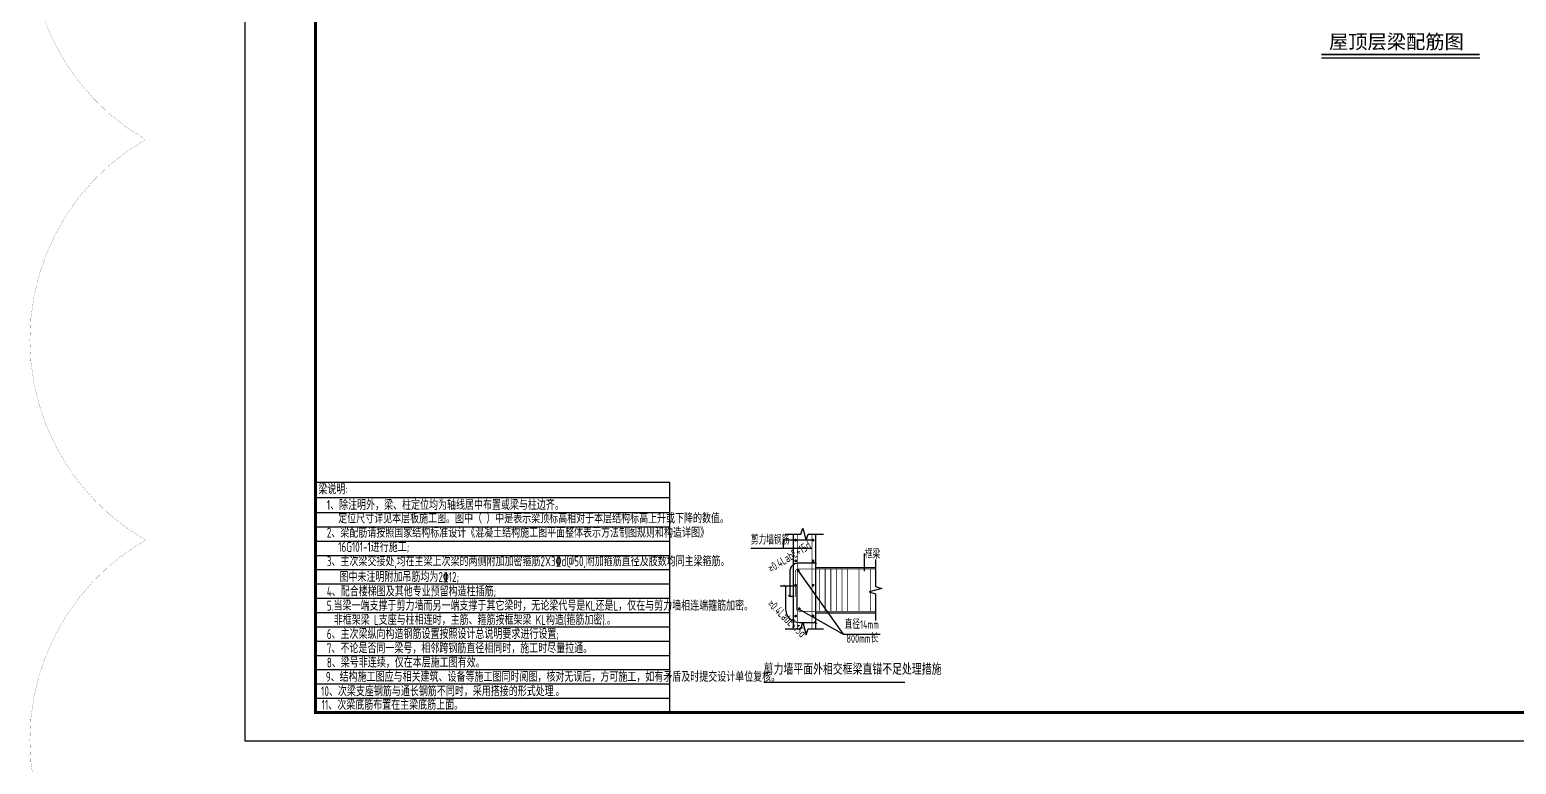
# Model space of a CAD drawing. Extents: x -461650 to 361314, y 245336 to 769729.
# Drawn here: x 80909 to 133574, y 330643 to 356645 of the extents above; entities that cross this region are included whole.
import ezdxf
from ezdxf.enums import TextEntityAlignment as Align

# ---------------------------------------------------------------- set-up
doc = ezdxf.new("R2010")
doc.units = 0
doc.header["$LTSCALE"] = 1000
doc.layers.get('0').update_dxf_attribs({"linetype": 'CONTINUOUS'})
for name, color, linetype in [('-TK', 7, 'CONTINUOUS'), ('DIM', 2, 'CONTINUOUS'), ('LINK', 6, 'CONTINUOUS'), ('REIND', 1, 'CONTINUOUS'), ('S-引出线', 40, 'CONTINUOUS'), ('S-文字', 7, 'CONTINUOUS'), ('S-表格线', 54, 'CONTINUOUS'), ('TEXT', 2, 'CONTINUOUS'), ('THIN', 7, 'CONTINUOUS')]:
    doc.layers.add(name, color=color, linetype=linetype)
doc.layers.add('审图修改', color=2, linetype='CONTINUOUS', plot=False)
doc.styles.add('-宋体', font='', dxfattribs={"width": 0.7, "height": 300, "bigfont": '宋体.TTF'})
doc.styles.add('TSSD_Norm', font='Tssdeng.shx', dxfattribs={"bigfont": 'tssdchn.shx'})
doc.styles.add('TSSD_REIN', font='tssdeng.shx', dxfattribs={"width": 0.7, "height": 300, "bigfont": 'tssdchn.shx'})
doc.styles.get('-宋体').set_extended_font_data('SimSun')

# ---------------------------------------------------------------- blocks, each defined once
blk = doc.blocks.new('A1')
blk.add_lwpolyline([(0, 59400), (0, 0), (84100, 0), (84100, 59400)], close=True)
at = {"const_width": 100}
blk.add_lwpolyline([(2500, 58400), (2500, 1000), (83100, 1000), (83100, 58400)], close=True, dxfattribs=at)
blk = doc.blocks.new('A$C2E181E2C')
at = {"linetype": 'Continuous'}
for points in [[(1215, 5268), (1765, 5268), (1835, 5488), (1955, 5048), (2025, 5268), (2575, 5268)], [(1495, 5268), (1495, 1922)], [(2295, 5268), (2295, 1922)], [(4415, 4371), (4415, 3421), (4635, 3351), (4195, 3231), (4415, 3161), (4415, 2211)], [(2295, 4091), (4415, 4091)], [(1215, 1922), (1765, 1922), (1835, 2142), (1955, 1702), (2025, 1922), (2575, 1922)], [(2295, 2491), (4415, 2491)]]:
    blk.add_lwpolyline(points, dxfattribs=at)
at = {"linetype": 'Continuous', "const_width": 50}
blk.add_lwpolyline([(453, 25), (5462, 25)], dxfattribs=at)
at = {"layer": 'DIM'}
for p, q in [((2295, 4241), (1678, 4241)), ((1378, 3941), (1378, 3062)), ((1546, 3430), (1042, 3430)), ((1226, 3430), (1226, 2641)), ((1726, 2141), (2295, 2141))]:
    blk.add_line(p, q, dxfattribs=at)
at = {"layer": 'DIM', "const_width": 30}
for points in [[(2232, 4284), (2336, 4212)], [(1164, 3473), (1267, 3401)], [(1324, 3111), (1428, 3039)], [(2243, 2177), (2347, 2104)]]:
    blk.add_lwpolyline(points, dxfattribs=at)
at = {"layer": 'DIM'}
blk.add_lwpolyline([(1532, 3062), (1341, 3062)], dxfattribs=at)
for centre, radius, start, end in [((1678, 3941), 300, 90, 180), ((1726, 2641), 500, 180, 270)]:
    blk.add_arc(centre, radius, start, end, dxfattribs=at)
at = {"layer": 'LINK', "color": 1, "const_width": 25}
for points in [[(1641, 5268), (1641, 1922)], [(2162, 5268), (2162, 1922)], [(2432, 4041), (2432, 2541)], [(2632, 4041), (2632, 2541)], [(2832, 4041), (2832, 2541)], [(3032, 4041), (3032, 2541)], [(3232, 4041), (3232, 2541)], [(3432, 4041), (3432, 2541)], [(3832, 4041), (3832, 2541)], [(4232, 4041), (4232, 2541)]]:
    blk.add_lwpolyline(points, dxfattribs=at)
for points in [[(4415, 4041), (1678, 4041, 0.414214), (1578, 3941), (1578, 3062)], [(1607, 3430), (1607, 2641, 0.300979), (1726, 2541), (4415, 2541)]]:
    blk.add_lwpolyline(points, format="xyb", dxfattribs=at)
at = {"layer": 'REIND', "const_width": 50}
for points in [[(1608, 5058, 1), (1558, 5058, 1)], [(2226, 5058, 1), (2176, 5058, 1)], [(1610, 4324, 1), (1560, 4324, 1)], [(2228, 4324, 1), (2178, 4324, 1)], [(1703, 3978, 1), (1653, 3978, 1)], [(1608, 3461, 1), (1558, 3461, 1)], [(2226, 3461, 1), (2176, 3461, 1)], [(1742, 2629, 1), (1692, 2629, 1)], [(1608, 2370, 1), (1558, 2370, 1)], [(2226, 2370, 1), (2176, 2370, 1)]]:
    blk.add_lwpolyline(points, format="xyb", close=True, dxfattribs=at)
at = {"layer": 'THIN'}
for p, q in [((2162, 4767), (0, 4767)), ((2226, 5058), (1138, 5058)), ((1138, 5058), (1138, 4767)), ((1678, 3978), (3271, 1732)), ((1692, 2629), (3271, 1732)), ((3271, 1732), (4577, 1732))]:
    blk.add_line(p, q, dxfattribs=at)
blk.add_lwpolyline([(4015, 4584), (4015, 3965)], dxfattribs=at)
at = {"layer": 'TEXT', "color": 0, "style": 'TSSD_Norm', "width": 0.7}
blk.add_text('剪力墙平面外相交框梁直锚不足处理措施', height=400, dxfattribs=at).set_placement((454, 172), align=Align.BOTTOM_LEFT)
at = {"layer": 'THIN', "style": 'TSSD_REIN', "width": 0.7}
for s, p in [('剪力墙钢筋', (-2, 4818)), ('框梁', (4036, 4317)), ('直径14mm', (3321, 1833)), ('800mm长', (3383, 1337))]:
    blk.add_text(s, height=300, dxfattribs=at).set_placement(p, align=Align.BOTTOM_LEFT)
for rotation, p in [(31.4301, (766, 3828)), (316.0621, (504, 2706))]:
    blk.add_text('≥0.4LabE+15d', height=300, rotation=rotation, dxfattribs=at).set_placement(p, align=Align.BOTTOM_LEFT)

msp = doc.modelspace()

# ---------------------------------------------------------------- linework, layer by layer
at = {"layer": 'S-引出线', "color": 3, "const_width": 56}
msp.add_lwpolyline([(126667.47, 355766.66), (132279.62, 355766.66)], dxfattribs=at)
at = {"layer": 'S-引出线', "color": 3}
msp.add_lwpolyline([(126667.47, 355654.66), (132279.62, 355654.66)], dxfattribs=at)
at = {"layer": 'S-表格线'}
for p, q in [((91031.26, 340623.35), (91031.26, 332476.85)), ((91031.26, 340623.35), (103570.51, 340623.35)), ((103570.51, 340623.35), (103570.51, 332476.85)), ((91031.25, 340088.6), (103570.51, 340088.6)), ((91031.25, 339553.85), (103570.51, 339553.85)), ((91031.25, 339048.35), (103570.51, 339048.35)), ((91031.25, 338542.85), (103570.51, 338542.85)), ((91031.25, 338037.35), (103570.51, 338037.35)), ((91031.25, 337531.85), (103570.51, 337531.85)), ((91031.25, 337026.35), (103570.51, 337026.35)), ((91031.25, 336520.85), (103570.51, 336520.85)), ((91031.25, 336015.35), (103570.51, 336015.35)), ((91031.25, 335509.85), (103570.51, 335509.85)), ((91031.25, 335004.35), (103570.51, 335004.35)), ((91031.25, 334498.85), (103570.51, 334498.85)), ((91031.25, 333993.35), (103570.51, 333993.35)), ((91031.25, 333487.85), (103570.51, 333487.85)), ((91031.25, 332982.35), (103570.51, 332982.35)), ((91031.25, 332476.85), (103570.51, 332476.85))]:
    msp.add_line(p, q, dxfattribs=at)
at = {"layer": '审图修改', "const_width": 5}
msp.add_lwpolyline([(85007.12, 324399.17, -0.57735027), (85007.12, 338579.36, -0.57735027), (85007.12, 352759.54, -0.57735027), (85007.12, 366939.73, -0.57735027), (85007.12, 381119.92, -0.57735027), (85007.12, 395300.1, -0.57735027), (85007.12, 395300.1, -0.57735027)], format="xyb", dxfattribs=at)

# ---------------------------------------------------------------- block references
at = {"layer": '-TK'}
msp.add_blockref('A1', (88531.26, 331476.85), dxfattribs=at)
msp.add_blockref('A$C2E181E2C', (106457.65, 333517.98))

# ---------------------------------------------------------------- texts
at = {"layer": 'S-文字', "style": '-宋体'}
msp.add_text('屋顶层梁配筋图', height=500, dxfattribs=at).set_placement((126939.95, 355973.18))
at = {"layer": 'S-文字', "style": 'TSSD_REIN', "width": 0.7}
for s, p in [('梁说明:  ', (91134.35, 340203.59)), ('1、除注明外，梁、柱定位均为轴线居中布置或梁与柱边齐。', (91434.2, 339648.17)), ('定位尺寸详见本层板施工图。图中（ ）中是表示梁顶标高相对于本层结构标高上升或下降的数值。', (91836.98, 339171.92)), ('2、梁配筋请按照国家结构标准设计《混凝土结构施工图平面整体表示方法制图规则和构造详图》', (91434.2, 338666.42)), ('16G101-1进行施工;', (91837.2, 338160.92)), ('3、主次梁交接处,均在主梁上次梁的两侧附加加密箍筋2X3\x84d@50,附加箍筋直径及肢数均同主梁箍筋。', (91434.2, 337655.42)), ('图中未注明附加吊筋均为2%%13212;', (91881.84, 337098.58)), ('4、配合楼梯图及其他专业预留构造柱插筋;', (91434.2, 336587.67)), ('5.当梁一端支撑于剪力墙而另一端支撑于其它梁时，无论梁代号是KL还是L，仅在与剪力墙相连端箍筋加密。', (91434.2, 336082.17)), ('非框架梁 L支座与柱相连时，主筋、箍筋按框架梁 KL构造(箍筋加密).。', (91681.31, 335578.49)), ('7、不论是否同一梁号，相邻跨钢筋直径相同时，施工时尽量拉通。', (91434.2, 334574.17)), ('6、主次梁纵向构造钢筋设置按照设计总说明要求进行设置;', (91434.2, 335079.67)), ('8、梁号非连续，仅在本层施工图有效。', (91434.2, 334068.67)), ('9、结构施工图应与相关建筑、设备等施工图同时阅图，核对无误后，方可施工，如有矛盾及时提交设计单位复核。', (91398.49, 333563.17)), ('10、次梁支座钢筋与通长钢筋不同时，采用搭接的形式处理.。', (91232.54, 333051.9)), ('11、次梁底筋布置在主梁底筋上面。', (91251.23, 332570.95))]:
    msp.add_text(s, height=350, dxfattribs=at).set_placement(p)

doc.saveas('drawing.dxf')
